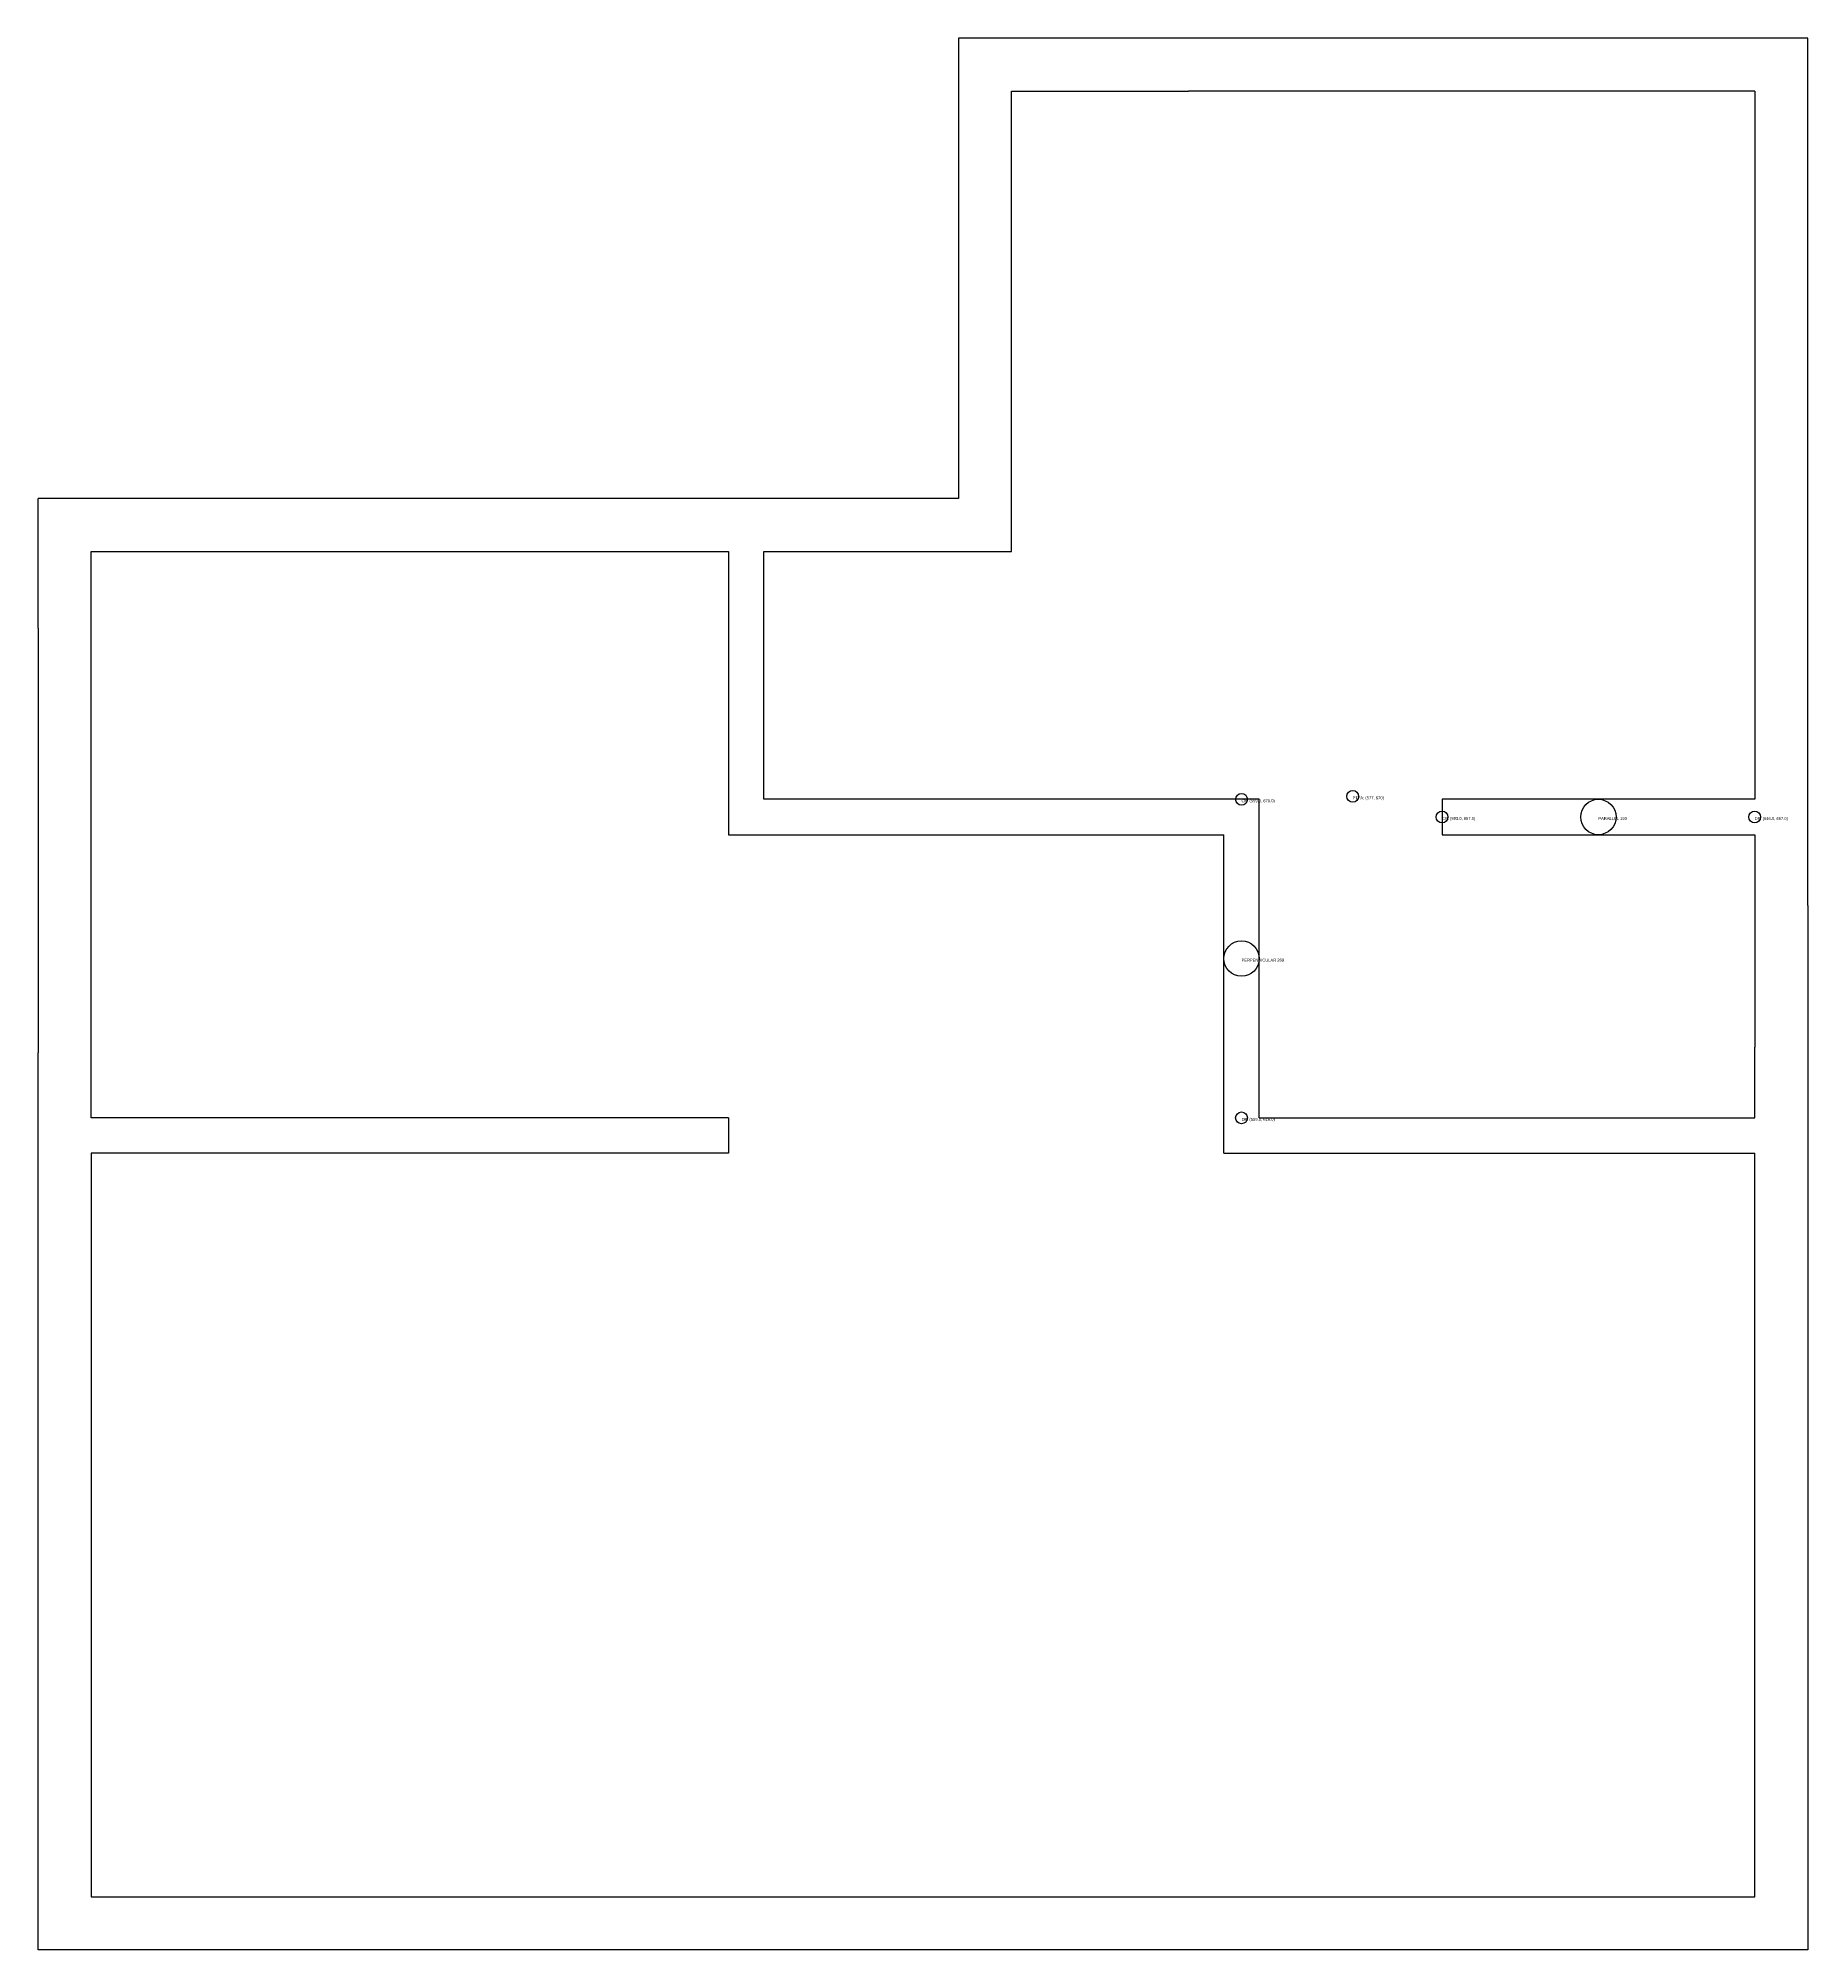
# Model space of a CAD drawing. Header units: metres. Extents: x 355 to 655, y 475 to 799.
import ezdxf

# ---------------------------------------------------------------- set-up
doc = ezdxf.new("R2010")
doc.units = ezdxf.units.M

msp = doc.modelspace()

# ---------------------------------------------------------------- linework, layer by layer
for p, q in [((550, 799), (511, 799)), ((511, 799), (511, 721)), ((634, 799), (550, 799)), ((655, 799), (634, 799)), ((655, 652), (655, 799)), ((520, 712), (520, 790)), ((520, 790), (550, 790)), ((634, 790), (550, 790)), ((646, 790), (634, 790)), ((646, 790), (646, 670)), ((355, 699), (355, 721)), ((511, 721), (355, 721)), ((364, 699), (364, 712)), ((364, 712), (472, 712)), ((472, 712), (472, 664)), ((478, 670), (478, 712)), ((478, 712), (520, 712)), ((355, 699), (355, 627)), ((364, 627), (364, 699)), ((520, 670), (478, 670)), ((556, 670), (520, 670)), ((562, 670), (556, 670)), ((562, 616), (562, 670)), ((646, 670), (593, 670)), ((593, 670), (593, 664)), ((472, 664), (520, 664)), ((520, 664), (556, 664)), ((556, 610), (556, 664)), ((593, 664), (646, 664)), ((646, 664), (646, 652)), ((646, 652), (646, 628)), ((655, 652), (655, 628)), ((355, 475), (355, 627)), ((364, 616), (364, 627)), ((646, 616), (646, 628)), ((655, 628), (655, 475)), ((472, 616), (364, 616)), ((472, 616), (472, 610)), ((562, 616), (646, 616)), ((472, 610), (364, 610)), ((364, 610), (364, 484)), ((556, 610), (646, 610)), ((646, 484), (646, 610)), ((364, 484), (646, 484)), ((655, 475), (355, 475))]:
    msp.add_line(p, q)
at = {"layer": 'debug', "color": 2}
for centre in [(559, 670), (593, 667), (646, 667), (559, 616)]:
    msp.add_circle(centre, 1, dxfattribs=at)
at = {"layer": 'debug', "color": 3}
msp.add_circle((577.85, 670.5), 1, dxfattribs=at)
at = {"layer": 'debug', "color": 5}
for centre in [(619.5, 667), (559, 643)]:
    msp.add_circle(centre, 3, dxfattribs=at)

# ---------------------------------------------------------------- texts
at = {"layer": 'debug', "char_height": 0.5, "attachment_point": 1}
for s, insert in [('CP: (559.0, 670.0)', (559, 670)), ('PTFA: (577, 670)', (577.85, 670.5)), ('CP: (593.0, 667.0)', (593, 667)), ('PARALLEL 193', (619.5, 667)), ('DP: (646.0, 667.0)', (646, 667)), ('PERPENDICULAR 268', (559, 643)), ('DP: (559.0, 616.0)', (559, 616))]:
    msp.add_mtext(s, dxfattribs=dict(at, insert=insert))

doc.saveas('drawing.dxf')
